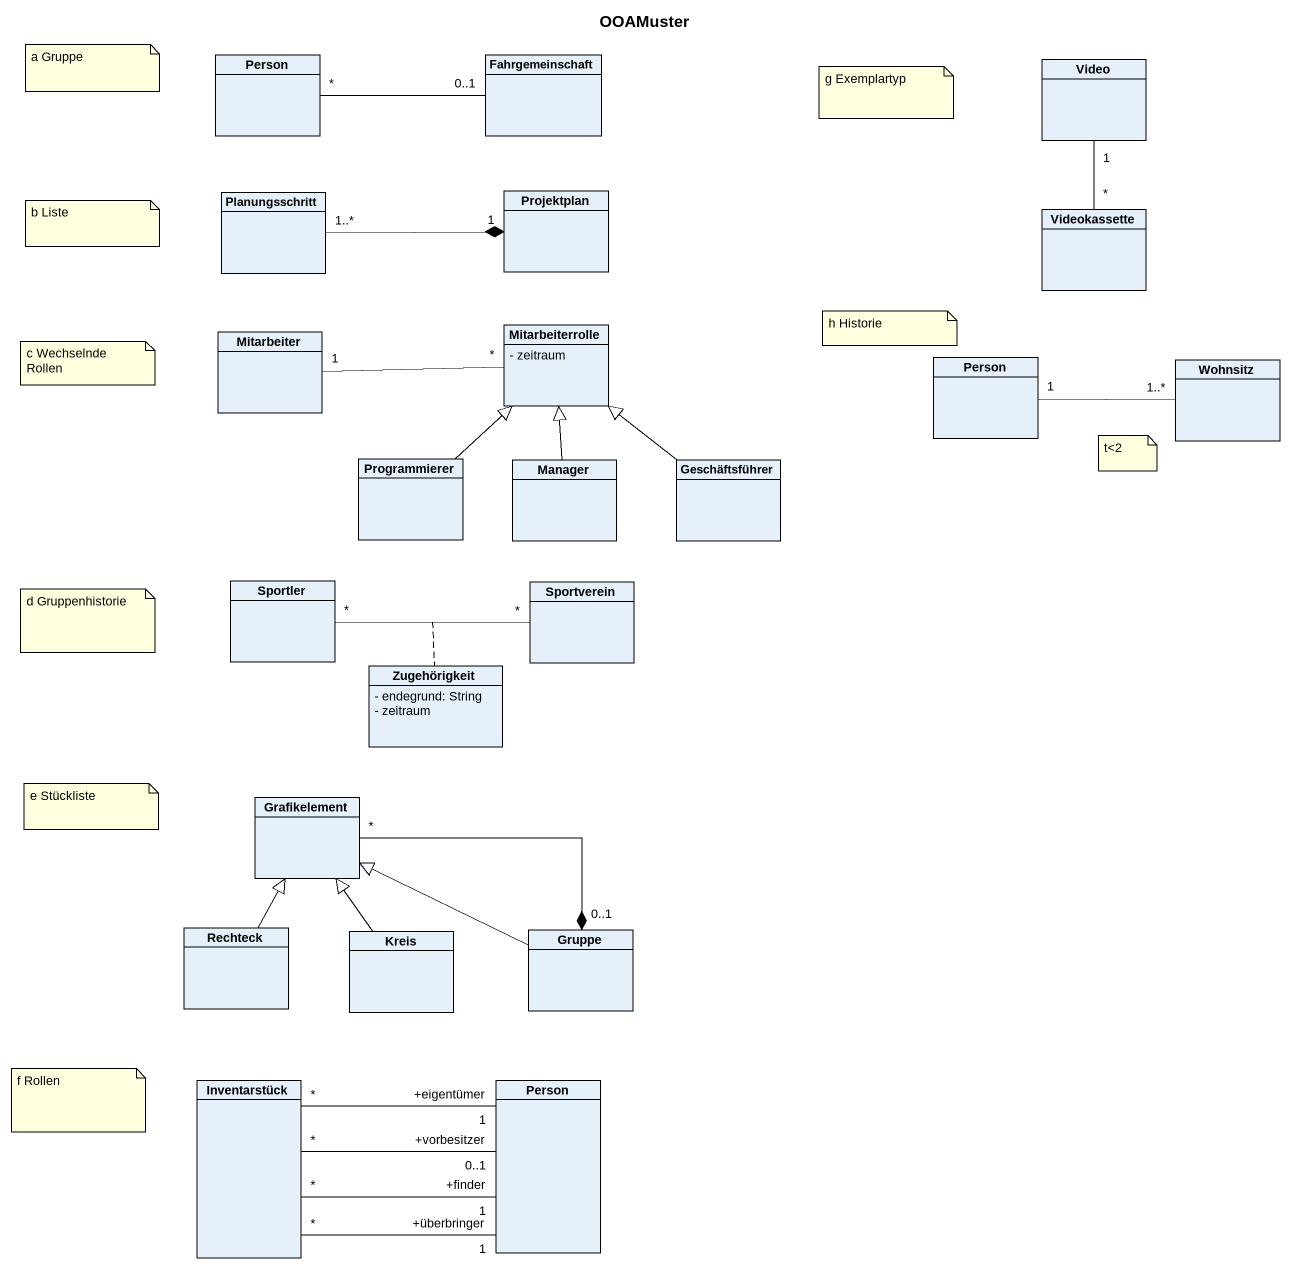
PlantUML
@startuml
title OOAMuster
hide circle
hide empty members
skinparam classAttributeIconSize 0
class "Person" as Person_
class Fahrgemeinschaft
class Video
class Planungsschritt
class Projektplan
class Videokassette
class Mitarbeiter
class Mitarbeiterrolle {
  - zeitraum
}
class "Person" as Person__2
class Wohnsitz
class Programmierer
class Manager
class Geschäftsführer
class Sportler
class Sportverein
class Zugehörigkeit {
  - endegrund: String
  - zeitraum
}
class Grafikelement
class Rechteck
class Kreis
class Gruppe
class Inventarstück
class "Person" as Person__3
Person_ "*" -right- "0..1" Fahrgemeinschaft
Planungsschritt "1..*" -right-* "1" Projektplan
Videokassette "*" -up- "1" Video
Mitarbeiter "1" -right- "*" Mitarbeiterrolle
Person__2 "1" -right- "1..*" Wohnsitz
Programmierer -up-|> Mitarbeiterrolle
Manager -up-|> Mitarbeiterrolle
Geschäftsführer -up-|> Mitarbeiterrolle
Sportler "*" -right- "*" Sportverein
(Sportler, Sportverein) .. Zugehörigkeit
Grafikelement "*" -right-* "0..1" Gruppe
Rechteck -up-|> Grafikelement
Kreis -up-|> Grafikelement
Gruppe -left-|> Grafikelement
Person__3 "+eigentümer\n1" -left- "*" Inventarstück
Person__3 "+finder\n1" -left- "*" Inventarstück
Person__3 "+überbringer\n1" -left- "*" Inventarstück
Person__3 "+vorbesitzer\n0..1" -left- "*" Inventarstück
note as N1
  a Gruppe
end note
note as N2
  g Exemplartyp
end note
note as N3
  b Liste
end note
note as N4
  h Historie
end note
note as N5
  c Wechselnde Rollen
end note
note as N6
  t<2
end note
note as N7
  d Gruppenhistorie
end note
note as N8
  e Stückliste
end note
note as N9
  f Rollen
end note
@enduml
